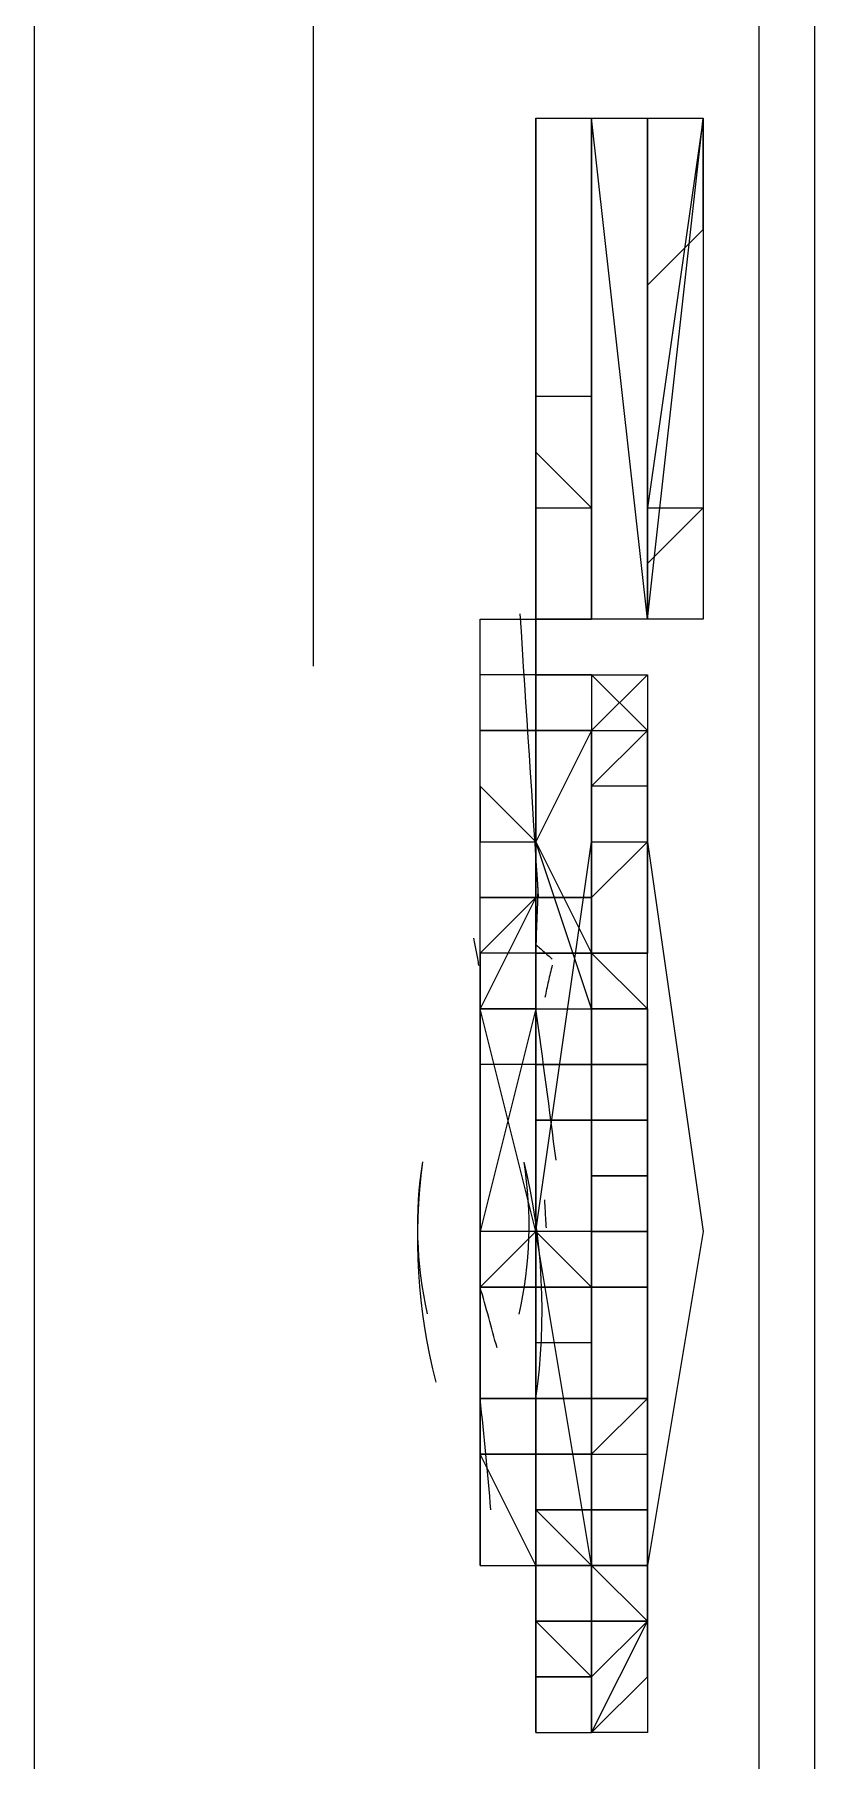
# Model space of a CAD drawing. Header units: metres. Extents: x 2999 to 3164, y 1641 to 1678.
# Drawn here: x 3140.7849 to 3140.8145, y 1664.8451 to 1664.9108 of the extents above; entities that cross this region are included whole.
import ezdxf

# ---------------------------------------------------------------- set-up
doc = ezdxf.new("R2010")
doc.units = ezdxf.units.M
doc.linetypes.add('CONTORNO_QUADRO_T', pattern=[0.35, 0.2, -0.15])
doc.layers.add('PDF28_Geometry', color=7, linetype='Continuous')

msp = doc.modelspace()

# ---------------------------------------------------------------- linework, layer by layer
at = {"layer": 'PDF28_Geometry', "linetype": 'CONTORNO_QUADRO_T', "lineweight": 15}
for points in [[(3140.808165157607, 1666.365960909382), (3140.810281811477, 1666.363844255513), (3140.810281811477, 1666.357494293904), (3140.812398465346, 1666.334211101338), (3140.812398465346, 1664.776353853291), (3140.810281811477, 1664.755187314595), (3140.810281811477, 1664.748837352986), (3140.808165157607, 1664.746720699116), (3140.786998618911, 1664.748837352986), (3140.786998618911, 1664.789053776509), (3140.786998618911, 1664.820803584553), (3140.786998618911, 1664.825036892292), (3140.786998618911, 1664.833503507771), (3140.786998618911, 1664.83773681551), (3140.786998618911, 1664.833503507771), (3140.786998618911, 1664.825036892292), (3140.786998618911, 1664.831386853901), (3140.786998618911, 1664.835620161641)], [(3140.812398465346, 1666.334211101338), (3140.814515119216, 1666.334211101338), (3140.814515119216, 1664.776353853291), (3140.812398465346, 1664.776353853291)], [(3140.784881965041, 1664.83773681551), (3140.786998618911, 1664.83773681551), (3140.784881965041, 1664.83773681551), (3140.784881965041, 1664.920286316426)], [(3140.801815195998, 1664.888536508381), (3140.803931849868, 1664.888536508381), (3140.803931849868, 1664.886419854512), (3140.803931849868, 1664.875836585164), (3140.806048503738, 1664.875836585164)], [(3140.806048503738, 1664.856786700337), (3140.806048503738, 1664.858903354207), (3140.806048503738, 1664.865253315815), (3140.803931849868, 1664.865253315815), (3140.801815195998, 1664.865253315815), (3140.801815195998, 1664.875836585164), (3140.801815195998, 1664.882186546773), (3140.801815195998, 1664.880069892903), (3140.801815195998, 1664.886419854512), (3140.801815195998, 1664.888536508381), (3140.803931849868, 1664.888536508381), (3140.803931849868, 1664.886419854512), (3140.803931849868, 1664.888536508381)], [(3140.801815195998, 1664.886419854512), (3140.801815195998, 1664.888536508381), (3140.803931849868, 1664.888536508381), (3140.803931849868, 1664.886419854512)], [(3140.803931849868, 1664.884303200642), (3140.801815195998, 1664.884303200642), (3140.803931849868, 1664.884303200642)], [(3140.803931849868, 1664.884303200642), (3140.803931849868, 1664.884303200642)], [(3140.803931849868, 1664.873719931294), (3140.803931849868, 1664.873719931294)], [(3140.803931849868, 1664.873719931294), (3140.803931849868, 1664.873719931294)], [(3140.803931849868, 1664.873719931294), (3140.803931849868, 1664.873719931294)], [(3140.803931849868, 1664.871603277424), (3140.806048503738, 1664.871603277424)], [(3140.803931849868, 1664.869486623555), (3140.803931849868, 1664.869486623555)], [(3140.801815195998, 1664.858903354207), (3140.801815195998, 1664.858903354207)], [(3140.801815195998, 1664.856786700337), (3140.801815195998, 1664.856786700337)], [(3140.801815195998, 1664.852553392598), (3140.803931849868, 1664.852553392598)]]:
    msp.add_lwpolyline(points, dxfattribs=at)
at = {"layer": 'PDF28_Geometry', "linetype": 'CONTORNO_QUADRO_T', "lineweight": 0}
for points in [[(3140.795465234389, 1665.436749860615), (3140.795465234389, 1664.83985346938), (3140.795465234389, 1664.835620161641), (3140.795465234389, 1664.827153546162), (3140.801815195998, 1664.827153546162), (3140.799698542129, 1664.827153546162), (3140.799698542129, 1664.822920238423), (3140.795465234389, 1664.822920238423), (3140.795465234389, 1664.829270200032), (3140.795465234389, 1664.822920238423), (3140.795465234389, 1664.78058716103), (3140.801815195998, 1664.78058716103)], [(3140.803931849868, 1664.907586393208), (3140.806048503738, 1664.907586393208), (3140.806048503738, 1664.89700312386), (3140.806048503738, 1664.907586393208), (3140.808165157607, 1664.907586393208), (3140.808165157607, 1664.888536508381), (3140.806048503738, 1664.907586393208), (3140.806048503738, 1664.89700312386), (3140.806048503738, 1664.907586393208), (3140.808165157607, 1664.907586393208), (3140.808165157607, 1664.892769816121), (3140.810281811477, 1664.892769816121), (3140.810281811477, 1664.888536508381), (3140.808165157607, 1664.888536508381), (3140.808165157607, 1664.892769816121), (3140.808165157607, 1664.888536508381), (3140.806048503738, 1664.888536508381), (3140.806048503738, 1664.892769816121), (3140.806048503738, 1664.89700312386), (3140.806048503738, 1664.892769816121), (3140.806048503738, 1664.888536508381), (3140.803931849868, 1664.888536508381), (3140.803931849868, 1664.892769816121), (3140.806048503738, 1664.892769816121), (3140.806048503738, 1664.89700312386), (3140.806048503738, 1664.890653162251), (3140.806048503738, 1664.888536508381), (3140.806048503738, 1664.890653162251), (3140.806048503738, 1664.89700312386), (3140.803931849868, 1664.89700312386), (3140.803931849868, 1664.89488646999), (3140.806048503738, 1664.892769816121), (3140.803931849868, 1664.89488646999), (3140.803931849868, 1664.89700312386), (3140.803931849868, 1664.892769816121), (3140.803931849868, 1664.888536508381), (3140.806048503738, 1664.888536508381), (3140.806048503738, 1664.890653162251), (3140.806048503738, 1664.89700312386), (3140.806048503738, 1664.907586393208), (3140.806048503738, 1664.89700312386), (3140.806048503738, 1664.890653162251), (3140.806048503738, 1664.888536508381), (3140.806048503738, 1664.892769816121), (3140.806048503738, 1664.89488646999), (3140.806048503738, 1664.89700312386), (3140.806048503738, 1664.892769816121), (3140.806048503738, 1664.89700312386), (3140.806048503738, 1664.892769816121), (3140.806048503738, 1664.89488646999), (3140.806048503738, 1664.89700312386)], [(3140.803931849868, 1664.907586393208), (3140.803931849868, 1664.907586393208)], [(3140.806048503738, 1664.907586393208), (3140.806048503738, 1664.907586393208)], [(3140.806048503738, 1664.907586393208), (3140.806048503738, 1664.907586393208)], [(3140.806048503738, 1664.907586393208), (3140.806048503738, 1664.907586393208)], [(3140.806048503738, 1664.907586393208), (3140.806048503738, 1664.907586393208)], [(3140.806048503738, 1664.907586393208), (3140.806048503738, 1664.907586393208)], [(3140.808165157607, 1664.907586393208), (3140.808165157607, 1664.907586393208)], [(3140.808165157607, 1664.892769816121), (3140.808165157607, 1664.907586393208), (3140.808165157607, 1664.892769816121)], [(3140.808165157607, 1664.907586393208), (3140.808165157607, 1664.907586393208)], [(3140.808165157607, 1664.892769816121), (3140.808165157607, 1664.888536508381), (3140.810281811477, 1664.907586393208)], [(3140.810281811477, 1664.907586393208), (3140.810281811477, 1664.907586393208)], [(3140.803931849868, 1664.892769816121), (3140.803931849868, 1664.89700312386)], [(3140.806048503738, 1664.89700312386), (3140.806048503738, 1664.89700312386)], [(3140.806048503738, 1664.892769816121), (3140.806048503738, 1664.892769816121)], [(3140.808165157607, 1664.892769816121), (3140.808165157607, 1664.892769816121)], [(3140.808165157607, 1664.892769816121), (3140.808165157607, 1664.892769816121)], [(3140.810281811477, 1664.892769816121), (3140.810281811477, 1664.892769816121)], [(3140.810281811477, 1664.892769816121), (3140.810281811477, 1664.888536508381)], [(3140.803931849868, 1664.886419854512), (3140.803931849868, 1664.888536508381), (3140.803931849868, 1664.886419854512), (3140.806048503738, 1664.886419854512), (3140.803931849868, 1664.886419854512), (3140.806048503738, 1664.886419854512), (3140.806048503738, 1664.877953239033)], [(3140.803931849868, 1664.888536508381), (3140.803931849868, 1664.888536508381)], [(3140.808165157607, 1664.888536508381), (3140.808165157607, 1664.888536508381)], [(3140.808165157607, 1664.888536508381), (3140.808165157607, 1664.888536508381)], [(3140.808165157607, 1664.888536508381), (3140.808165157607, 1664.888536508381)], [(3140.808165157607, 1664.888536508381), (3140.808165157607, 1664.888536508381)], [(3140.810281811477, 1664.888536508381), (3140.810281811477, 1664.888536508381)], [(3140.803931849868, 1664.880069892903), (3140.803931849868, 1664.886419854512), (3140.801815195998, 1664.886419854512)], [(3140.803931849868, 1664.886419854512), (3140.803931849868, 1664.886419854512)], [(3140.806048503738, 1664.886419854512), (3140.806048503738, 1664.886419854512)], [(3140.806048503738, 1664.886419854512), (3140.808165157607, 1664.886419854512)], [(3140.801815195998, 1664.884303200642), (3140.803931849868, 1664.884303200642)], [(3140.803931849868, 1664.884303200642), (3140.803931849868, 1664.884303200642)], [(3140.803931849868, 1664.884303200642), (3140.803931849868, 1664.884303200642)], [(3140.803931849868, 1664.884303200642), (3140.803931849868, 1664.884303200642)], [(3140.808165157607, 1664.880069892903), (3140.808165157607, 1664.884303200642), (3140.806048503738, 1664.882186546773), (3140.806048503738, 1664.884303200642), (3140.808165157607, 1664.884303200642), (3140.808165157607, 1664.880069892903), (3140.808165157607, 1664.884303200642), (3140.806048503738, 1664.882186546773), (3140.806048503738, 1664.884303200642), (3140.808165157607, 1664.884303200642), (3140.808165157607, 1664.880069892903), (3140.806048503738, 1664.877953239033), (3140.806048503738, 1664.882186546773), (3140.806048503738, 1664.877953239033), (3140.808165157607, 1664.880069892903), (3140.806048503738, 1664.877953239033), (3140.806048503738, 1664.880069892903), (3140.808165157607, 1664.880069892903), (3140.808165157607, 1664.882186546773), (3140.806048503738, 1664.882186546773), (3140.806048503738, 1664.880069892903), (3140.808165157607, 1664.880069892903), (3140.808165157607, 1664.875836585164), (3140.808165157607, 1664.882186546773)], [(3140.806048503738, 1664.884303200642), (3140.806048503738, 1664.884303200642)], [(3140.806048503738, 1664.884303200642), (3140.806048503738, 1664.884303200642)], [(3140.806048503738, 1664.884303200642), (3140.806048503738, 1664.884303200642)], [(3140.806048503738, 1664.884303200642), (3140.808165157607, 1664.884303200642)], [(3140.801815195998, 1664.875836585164), (3140.801815195998, 1664.882186546773), (3140.803931849868, 1664.880069892903), (3140.803931849868, 1664.875836585164), (3140.806048503738, 1664.875836585164), (3140.808165157607, 1664.875836585164), (3140.806048503738, 1664.875836585164), (3140.803931849868, 1664.875836585164), (3140.803931849868, 1664.871603277424), (3140.801815195998, 1664.871603277424)], [(3140.801815195998, 1664.882186546773), (3140.801815195998, 1664.882186546773)], [(3140.806048503738, 1664.877953239033), (3140.806048503738, 1664.882186546773)], [(3140.806048503738, 1664.882186546773), (3140.806048503738, 1664.877953239033)], [(3140.806048503738, 1664.882186546773), (3140.806048503738, 1664.882186546773)], [(3140.806048503738, 1664.877953239033), (3140.806048503738, 1664.882186546773), (3140.806048503738, 1664.877953239033)], [(3140.806048503738, 1664.882186546773), (3140.806048503738, 1664.882186546773)], [(3140.801815195998, 1664.880069892903), (3140.803931849868, 1664.880069892903), (3140.803931849868, 1664.873719931294), (3140.806048503738, 1664.873719931294), (3140.808165157607, 1664.873719931294), (3140.806048503738, 1664.873719931294), (3140.806048503738, 1664.869486623555), (3140.803931849868, 1664.869486623555), (3140.806048503738, 1664.869486623555), (3140.808165157607, 1664.869486623555)], [(3140.803931849868, 1664.880069892903), (3140.803931849868, 1664.880069892903)], [(3140.803931849868, 1664.880069892903), (3140.803931849868, 1664.880069892903)], [(3140.803931849868, 1664.880069892903), (3140.803931849868, 1664.880069892903)], [(3140.803931849868, 1664.877953239033), (3140.803931849868, 1664.877953239033)], [(3140.803931849868, 1664.877953239033), (3140.803931849868, 1664.877953239033)], [(3140.803931849868, 1664.877953239033), (3140.803931849868, 1664.877953239033)], [(3140.803931849868, 1664.877953239033), (3140.803931849868, 1664.877953239033)], [(3140.806048503738, 1664.877953239033), (3140.806048503738, 1664.877953239033)], [(3140.806048503738, 1664.877953239033), (3140.806048503738, 1664.877953239033)], [(3140.806048503738, 1664.877953239033), (3140.806048503738, 1664.877953239033)], [(3140.806048503738, 1664.877953239033), (3140.806048503738, 1664.877953239033)], [(3140.806048503738, 1664.877953239033), (3140.806048503738, 1664.877953239033)], [(3140.806048503738, 1664.877953239033), (3140.806048503738, 1664.877953239033)], [(3140.806048503738, 1664.877953239033), (3140.806048503738, 1664.877953239033)], [(3140.806048503738, 1664.877953239033), (3140.806048503738, 1664.877953239033)], [(3140.806048503738, 1664.877953239033), (3140.806048503738, 1664.877953239033)], [(3140.806048503738, 1664.852553392598), (3140.803931849868, 1664.852553392598), (3140.803931849868, 1664.850436738728), (3140.806048503738, 1664.850436738728), (3140.806048503738, 1664.852553392598), (3140.806048503738, 1664.854670046467), (3140.806048503738, 1664.852553392598), (3140.806048503738, 1664.854670046467), (3140.806048503738, 1664.852553392598), (3140.806048503738, 1664.850436738728), (3140.806048503738, 1664.846203430989), (3140.806048503738, 1664.848320084858), (3140.806048503738, 1664.852553392598), (3140.803931849868, 1664.852553392598), (3140.803931849868, 1664.850436738728), (3140.806048503738, 1664.850436738728), (3140.808165157607, 1664.850436738728), (3140.806048503738, 1664.852553392598), (3140.806048503738, 1664.854670046467), (3140.806048503738, 1664.850436738728), (3140.808165157607, 1664.850436738728), (3140.806048503738, 1664.852553392598), (3140.806048503738, 1664.854670046467), (3140.806048503738, 1664.856786700337), (3140.806048503738, 1664.858903354207), (3140.806048503738, 1664.861020008076), (3140.806048503738, 1664.865253315815), (3140.806048503738, 1664.869486623555), (3140.806048503738, 1664.871603277424), (3140.808165157607, 1664.871603277424), (3140.808165157607, 1664.869486623555), (3140.806048503738, 1664.869486623555), (3140.806048503738, 1664.871603277424), (3140.806048503738, 1664.873719931294), (3140.806048503738, 1664.869486623555), (3140.806048503738, 1664.873719931294), (3140.806048503738, 1664.875836585164), (3140.803931849868, 1664.875836585164), (3140.803931849868, 1664.873719931294), (3140.803931849868, 1664.871603277424), (3140.803931849868, 1664.865253315815), (3140.803931849868, 1664.873719931294), (3140.801815195998, 1664.873719931294)], [(3140.803931849868, 1664.875836585164), (3140.803931849868, 1664.873719931294)], [(3140.803931849868, 1664.875836585164), (3140.806048503738, 1664.875836585164)], [(3140.806048503738, 1664.871603277424), (3140.806048503738, 1664.869486623555), (3140.803931849868, 1664.869486623555), (3140.803931849868, 1664.871603277424), (3140.803931849868, 1664.869486623555), (3140.803931849868, 1664.871603277424), (3140.806048503738, 1664.871603277424), (3140.806048503738, 1664.869486623555), (3140.806048503738, 1664.873719931294), (3140.808165157607, 1664.873719931294), (3140.806048503738, 1664.873719931294), (3140.806048503738, 1664.875836585164), (3140.806048503738, 1664.873719931294), (3140.806048503738, 1664.871603277424), (3140.803931849868, 1664.871603277424), (3140.803931849868, 1664.875836585164), (3140.806048503738, 1664.875836585164)], [(3140.803931849868, 1664.875836585164), (3140.803931849868, 1664.875836585164)], [(3140.803931849868, 1664.875836585164), (3140.803931849868, 1664.875836585164)], [(3140.806048503738, 1664.871603277424), (3140.806048503738, 1664.873719931294), (3140.806048503738, 1664.875836585164), (3140.808165157607, 1664.873719931294), (3140.808165157607, 1664.871603277424), (3140.808165157607, 1664.869486623555), (3140.808165157607, 1664.867369969685), (3140.808165157607, 1664.865253315815), (3140.808165157607, 1664.863136661946), (3140.808165157607, 1664.861020008076), (3140.808165157607, 1664.858903354207), (3140.806048503738, 1664.856786700337), (3140.806048503738, 1664.854670046467), (3140.806048503738, 1664.856786700337), (3140.806048503738, 1664.858903354207), (3140.806048503738, 1664.861020008076), (3140.806048503738, 1664.863136661946), (3140.806048503738, 1664.865253315815), (3140.806048503738, 1664.867369969685), (3140.806048503738, 1664.869486623555), (3140.806048503738, 1664.871603277424), (3140.806048503738, 1664.873719931294), (3140.806048503738, 1664.875836585164)], [(3140.806048503738, 1664.875836585164), (3140.806048503738, 1664.875836585164)], [(3140.806048503738, 1664.875836585164), (3140.806048503738, 1664.875836585164)], [(3140.806048503738, 1664.875836585164), (3140.806048503738, 1664.875836585164)], [(3140.806048503738, 1664.875836585164), (3140.808165157607, 1664.875836585164)], [(3140.806048503738, 1664.873719931294), (3140.806048503738, 1664.875836585164), (3140.806048503738, 1664.873719931294)], [(3140.806048503738, 1664.875836585164), (3140.808165157607, 1664.875836585164)], [(3140.806048503738, 1664.875836585164), (3140.806048503738, 1664.875836585164)], [(3140.806048503738, 1664.875836585164), (3140.806048503738, 1664.875836585164)], [(3140.806048503738, 1664.875836585164), (3140.806048503738, 1664.875836585164)], [(3140.808165157607, 1664.875836585164), (3140.808165157607, 1664.875836585164)], [(3140.808165157607, 1664.875836585164), (3140.808165157607, 1664.875836585164)], [(3140.806048503738, 1664.858903354207), (3140.808165157607, 1664.858903354207), (3140.808165157607, 1664.863136661946), (3140.806048503738, 1664.863136661946), (3140.806048503738, 1664.865253315815), (3140.806048503738, 1664.867369969685), (3140.806048503738, 1664.865253315815), (3140.806048503738, 1664.863136661946), (3140.803931849868, 1664.863136661946), (3140.803931849868, 1664.865253315815), (3140.803931849868, 1664.863136661946), (3140.806048503738, 1664.863136661946), (3140.808165157607, 1664.863136661946), (3140.808165157607, 1664.867369969685), (3140.808165157607, 1664.865253315815), (3140.808165157607, 1664.867369969685), (3140.808165157607, 1664.865253315815), (3140.808165157607, 1664.863136661946), (3140.808165157607, 1664.865253315815), (3140.806048503738, 1664.865253315815), (3140.806048503738, 1664.863136661946), (3140.808165157607, 1664.863136661946), (3140.806048503738, 1664.863136661946), (3140.803931849868, 1664.865253315815), (3140.803931849868, 1664.863136661946), (3140.803931849868, 1664.856786700337), (3140.806048503738, 1664.856786700337), (3140.806048503738, 1664.854670046467), (3140.806048503738, 1664.856786700337), (3140.806048503738, 1664.858903354207), (3140.806048503738, 1664.861020008076), (3140.806048503738, 1664.865253315815), (3140.806048503738, 1664.869486623555), (3140.806048503738, 1664.871603277424), (3140.806048503738, 1664.873719931294), (3140.806048503738, 1664.869486623555), (3140.806048503738, 1664.871603277424), (3140.806048503738, 1664.873719931294), (3140.808165157607, 1664.873719931294), (3140.806048503738, 1664.873719931294), (3140.806048503738, 1664.869486623555), (3140.806048503738, 1664.873719931294), (3140.806048503738, 1664.869486623555), (3140.806048503738, 1664.867369969685), (3140.806048503738, 1664.863136661946), (3140.803931849868, 1664.865253315815), (3140.803931849868, 1664.867369969685), (3140.803931849868, 1664.869486623555), (3140.803931849868, 1664.867369969685), (3140.803931849868, 1664.865253315815), (3140.806048503738, 1664.863136661946), (3140.806048503738, 1664.861020008076), (3140.806048503738, 1664.856786700337), (3140.806048503738, 1664.858903354207), (3140.803931849868, 1664.858903354207), (3140.803931849868, 1664.861020008076), (3140.803931849868, 1664.858903354207), (3140.806048503738, 1664.858903354207), (3140.806048503738, 1664.856786700337), (3140.806048503738, 1664.854670046467), (3140.808165157607, 1664.854670046467), (3140.806048503738, 1664.854670046467), (3140.806048503738, 1664.852553392598), (3140.803931849868, 1664.852553392598), (3140.803931849868, 1664.850436738728), (3140.803931849868, 1664.848320084858), (3140.803931849868, 1664.846203430989), (3140.806048503738, 1664.846203430989), (3140.806048503738, 1664.848320084858), (3140.803931849868, 1664.848320084858), (3140.806048503738, 1664.848320084858), (3140.808165157607, 1664.850436738728), (3140.808165157607, 1664.852553392598), (3140.808165157607, 1664.850436738728), (3140.808165157607, 1664.854670046467), (3140.806048503738, 1664.854670046467), (3140.803931849868, 1664.854670046467), (3140.806048503738, 1664.852553392598), (3140.806048503738, 1664.850436738728), (3140.806048503738, 1664.852553392598), (3140.806048503738, 1664.854670046467), (3140.803931849868, 1664.854670046467), (3140.803931849868, 1664.852553392598), (3140.806048503738, 1664.852553392598), (3140.806048503738, 1664.854670046467), (3140.803931849868, 1664.854670046467), (3140.806048503738, 1664.854670046467), (3140.806048503738, 1664.848320084858), (3140.803931849868, 1664.848320084858), (3140.806048503738, 1664.848320084858), (3140.803931849868, 1664.848320084858), (3140.806048503738, 1664.848320084858), (3140.806048503738, 1664.850436738728), (3140.806048503738, 1664.852553392598), (3140.803931849868, 1664.854670046467), (3140.803931849868, 1664.852553392598), (3140.803931849868, 1664.856786700337), (3140.803931849868, 1664.858903354207), (3140.803931849868, 1664.856786700337), (3140.803931849868, 1664.858903354207), (3140.803931849868, 1664.856786700337), (3140.803931849868, 1664.858903354207), (3140.803931849868, 1664.861020008076), (3140.803931849868, 1664.858903354207), (3140.803931849868, 1664.856786700337), (3140.803931849868, 1664.854670046467), (3140.803931849868, 1664.856786700337), (3140.801815195998, 1664.856786700337), (3140.803931849868, 1664.856786700337), (3140.803931849868, 1664.858903354207), (3140.803931849868, 1664.863136661946), (3140.803931849868, 1664.856786700337), (3140.803931849868, 1664.852553392598), (3140.801815195998, 1664.856786700337), (3140.801815195998, 1664.858903354207), (3140.801815195998, 1664.863136661946), (3140.801815195998, 1664.858903354207), (3140.801815195998, 1664.856786700337), (3140.803931849868, 1664.856786700337), (3140.803931849868, 1664.854670046467), (3140.803931849868, 1664.852553392598), (3140.803931849868, 1664.854670046467), (3140.806048503738, 1664.854670046467), (3140.806048503738, 1664.852553392598), (3140.803931849868, 1664.852553392598), (3140.803931849868, 1664.856786700337), (3140.803931849868, 1664.852553392598), (3140.803931849868, 1664.850436738728), (3140.803931849868, 1664.852553392598), (3140.803931849868, 1664.850436738728), (3140.803931849868, 1664.852553392598), (3140.803931849868, 1664.854670046467), (3140.806048503738, 1664.854670046467), (3140.803931849868, 1664.854670046467), (3140.803931849868, 1664.856786700337), (3140.806048503738, 1664.856786700337), (3140.806048503738, 1664.858903354207), (3140.806048503738, 1664.856786700337), (3140.806048503738, 1664.852553392598), (3140.806048503738, 1664.848320084858), (3140.806048503738, 1664.852553392598), (3140.806048503738, 1664.850436738728), (3140.806048503738, 1664.848320084858), (3140.803931849868, 1664.848320084858), (3140.803931849868, 1664.846203430989), (3140.806048503738, 1664.846203430989), (3140.806048503738, 1664.850436738728), (3140.808165157607, 1664.850436738728), (3140.808165157607, 1664.848320084858), (3140.806048503738, 1664.846203430989), (3140.808165157607, 1664.850436738728), (3140.808165157607, 1664.854670046467), (3140.808165157607, 1664.858903354207), (3140.806048503738, 1664.858903354207), (3140.806048503738, 1664.854670046467), (3140.806048503738, 1664.856786700337), (3140.806048503738, 1664.863136661946), (3140.806048503738, 1664.856786700337), (3140.808165157607, 1664.856786700337), (3140.808165157607, 1664.854670046467), (3140.806048503738, 1664.854670046467), (3140.806048503738, 1664.856786700337), (3140.808165157607, 1664.856786700337), (3140.808165157607, 1664.863136661946), (3140.808165157607, 1664.856786700337)], [(3140.803931849868, 1664.873719931294), (3140.803931849868, 1664.873719931294)], [(3140.803931849868, 1664.871603277424), (3140.803931849868, 1664.873719931294)], [(3140.803931849868, 1664.873719931294), (3140.803931849868, 1664.871603277424)], [(3140.803931849868, 1664.873719931294), (3140.803931849868, 1664.873719931294)], [(3140.803931849868, 1664.873719931294), (3140.803931849868, 1664.873719931294)], [(3140.806048503738, 1664.873719931294), (3140.806048503738, 1664.873719931294)], [(3140.806048503738, 1664.873719931294), (3140.806048503738, 1664.873719931294)], [(3140.806048503738, 1664.873719931294), (3140.806048503738, 1664.873719931294)], [(3140.808165157607, 1664.873719931294), (3140.808165157607, 1664.873719931294)], [(3140.808165157607, 1664.873719931294), (3140.808165157607, 1664.869486623555)], [(3140.808165157607, 1664.871603277424), (3140.808165157607, 1664.873719931294), (3140.808165157607, 1664.871603277424)], [(3140.808165157607, 1664.873719931294), (3140.808165157607, 1664.873719931294)], [(3140.808165157607, 1664.873719931294), (3140.808165157607, 1664.869486623555)], [(3140.808165157607, 1664.873719931294), (3140.808165157607, 1664.873719931294)], [(3140.808165157607, 1664.873719931294), (3140.808165157607, 1664.873719931294)], [(3140.808165157607, 1664.873719931294), (3140.808165157607, 1664.873719931294)], [(3140.803931849868, 1664.871603277424), (3140.806048503738, 1664.871603277424), (3140.803931849868, 1664.871603277424)], [(3140.803931849868, 1664.871603277424), (3140.803931849868, 1664.871603277424)], [(3140.803931849868, 1664.871603277424), (3140.803931849868, 1664.871603277424)], [(3140.806048503738, 1664.871603277424), (3140.808165157607, 1664.871603277424)], [(3140.808165157607, 1664.871603277424), (3140.806048503738, 1664.871603277424)], [(3140.803931849868, 1664.869486623555), (3140.803931849868, 1664.869486623555)], [(3140.803931849868, 1664.869486623555), (3140.803931849868, 1664.869486623555)], [(3140.806048503738, 1664.869486623555), (3140.806048503738, 1664.869486623555)], [(3140.806048503738, 1664.869486623555), (3140.806048503738, 1664.867369969685), (3140.806048503738, 1664.869486623555)], [(3140.806048503738, 1664.867369969685), (3140.808165157607, 1664.867369969685), (3140.808165157607, 1664.869486623555), (3140.806048503738, 1664.869486623555), (3140.806048503738, 1664.867369969685), (3140.808165157607, 1664.867369969685), (3140.808165157607, 1664.865253315815)], [(3140.806048503738, 1664.869486623555), (3140.806048503738, 1664.867369969685), (3140.806048503738, 1664.869486623555)], [(3140.806048503738, 1664.869486623555), (3140.806048503738, 1664.869486623555)], [(3140.806048503738, 1664.869486623555), (3140.806048503738, 1664.869486623555)], [(3140.808165157607, 1664.869486623555), (3140.808165157607, 1664.867369969685), (3140.808165157607, 1664.869486623555)], [(3140.806048503738, 1664.867369969685), (3140.806048503738, 1664.865253315815), (3140.806048503738, 1664.867369969685)], [(3140.806048503738, 1664.867369969685), (3140.808165157607, 1664.867369969685)], [(3140.806048503738, 1664.867369969685), (3140.806048503738, 1664.867369969685)], [(3140.806048503738, 1664.867369969685), (3140.808165157607, 1664.867369969685)], [(3140.806048503738, 1664.858903354207), (3140.806048503738, 1664.861020008076), (3140.806048503738, 1664.863136661946), (3140.806048503738, 1664.867369969685), (3140.808165157607, 1664.867369969685)], [(3140.806048503738, 1664.867369969685), (3140.806048503738, 1664.867369969685)], [(3140.806048503738, 1664.867369969685), (3140.806048503738, 1664.867369969685)], [(3140.806048503738, 1664.867369969685), (3140.806048503738, 1664.867369969685)], [(3140.808165157607, 1664.867369969685), (3140.808165157607, 1664.867369969685)], [(3140.808165157607, 1664.865253315815), (3140.808165157607, 1664.867369969685), (3140.808165157607, 1664.865253315815)], [(3140.808165157607, 1664.867369969685), (3140.808165157607, 1664.867369969685)], [(3140.808165157607, 1664.867369969685), (3140.808165157607, 1664.867369969685)], [(3140.808165157607, 1664.867369969685), (3140.808165157607, 1664.867369969685)], [(3140.808165157607, 1664.867369969685), (3140.808165157607, 1664.863136661946)], [(3140.808165157607, 1664.867369969685), (3140.808165157607, 1664.867369969685)], [(3140.808165157607, 1664.867369969685), (3140.808165157607, 1664.867369969685)], [(3140.808165157607, 1664.867369969685), (3140.808165157607, 1664.867369969685)], [(3140.808165157607, 1664.867369969685), (3140.808165157607, 1664.867369969685)], [(3140.808165157607, 1664.867369969685), (3140.808165157607, 1664.867369969685)], [(3140.808165157607, 1664.867369969685), (3140.808165157607, 1664.865253315815)], [(3140.801815195998, 1664.865253315815), (3140.801815195998, 1664.865253315815)], [(3140.803931849868, 1664.865253315815), (3140.803931849868, 1664.865253315815)], [(3140.803931849868, 1664.865253315815), (3140.803931849868, 1664.865253315815)], [(3140.803931849868, 1664.865253315815), (3140.803931849868, 1664.865253315815)], [(3140.803931849868, 1664.865253315815), (3140.806048503738, 1664.863136661946), (3140.806048503738, 1664.861020008076)], [(3140.803931849868, 1664.865253315815), (3140.803931849868, 1664.865253315815)], [(3140.803931849868, 1664.865253315815), (3140.803931849868, 1664.865253315815)], [(3140.803931849868, 1664.865253315815), (3140.803931849868, 1664.865253315815)], [(3140.806048503738, 1664.863136661946), (3140.806048503738, 1664.865253315815)], [(3140.806048503738, 1664.865253315815), (3140.806048503738, 1664.863136661946), (3140.806048503738, 1664.861020008076)], [(3140.806048503738, 1664.865253315815), (3140.806048503738, 1664.865253315815)], [(3140.808165157607, 1664.865253315815), (3140.808165157607, 1664.865253315815)], [(3140.808165157607, 1664.865253315815), (3140.808165157607, 1664.865253315815)], [(3140.808165157607, 1664.863136661946), (3140.808165157607, 1664.865253315815), (3140.808165157607, 1664.863136661946), (3140.808165157607, 1664.865253315815)], [(3140.801815195998, 1664.863136661946), (3140.803931849868, 1664.863136661946), (3140.801815195998, 1664.863136661946)], [(3140.801815195998, 1664.863136661946), (3140.801815195998, 1664.863136661946)], [(3140.803931849868, 1664.863136661946), (3140.806048503738, 1664.863136661946), (3140.803931849868, 1664.863136661946)], [(3140.803931849868, 1664.863136661946), (3140.803931849868, 1664.863136661946)], [(3140.803931849868, 1664.863136661946), (3140.803931849868, 1664.863136661946)], [(3140.803931849868, 1664.863136661946), (3140.803931849868, 1664.863136661946)], [(3140.803931849868, 1664.863136661946), (3140.803931849868, 1664.863136661946)], [(3140.806048503738, 1664.858903354207), (3140.806048503738, 1664.861020008076), (3140.806048503738, 1664.863136661946)], [(3140.806048503738, 1664.863136661946), (3140.806048503738, 1664.861020008076), (3140.806048503738, 1664.858903354207)], [(3140.806048503738, 1664.858903354207), (3140.806048503738, 1664.861020008076), (3140.806048503738, 1664.863136661946)], [(3140.806048503738, 1664.863136661946), (3140.806048503738, 1664.858903354207)], [(3140.806048503738, 1664.863136661946), (3140.806048503738, 1664.858903354207)], [(3140.803931849868, 1664.861020008076), (3140.803931849868, 1664.861020008076)], [(3140.803931849868, 1664.861020008076), (3140.803931849868, 1664.858903354207), (3140.803931849868, 1664.861020008076)], [(3140.803931849868, 1664.861020008076), (3140.803931849868, 1664.861020008076)], [(3140.806048503738, 1664.861020008076), (3140.806048503738, 1664.856786700337)], [(3140.806048503738, 1664.861020008076), (3140.806048503738, 1664.861020008076)], [(3140.806048503738, 1664.861020008076), (3140.806048503738, 1664.861020008076)], [(3140.801815195998, 1664.858903354207), (3140.803931849868, 1664.858903354207)], [(3140.801815195998, 1664.858903354207), (3140.803931849868, 1664.858903354207)], [(3140.803931849868, 1664.858903354207), (3140.803931849868, 1664.858903354207)], [(3140.803931849868, 1664.858903354207), (3140.806048503738, 1664.858903354207)], [(3140.803931849868, 1664.858903354207), (3140.803931849868, 1664.858903354207)], [(3140.803931849868, 1664.858903354207), (3140.803931849868, 1664.858903354207)], [(3140.806048503738, 1664.858903354207), (3140.806048503738, 1664.858903354207)], [(3140.806048503738, 1664.858903354207), (3140.808165157607, 1664.858903354207)], [(3140.808165157607, 1664.858903354207), (3140.808165157607, 1664.854670046467)], [(3140.808165157607, 1664.854670046467), (3140.808165157607, 1664.856786700337), (3140.808165157607, 1664.858903354207)], [(3140.803931849868, 1664.856786700337), (3140.803931849868, 1664.856786700337)], [(3140.803931849868, 1664.856786700337), (3140.803931849868, 1664.856786700337)], [(3140.806048503738, 1664.856786700337), (3140.803931849868, 1664.856786700337), (3140.806048503738, 1664.856786700337)], [(3140.803931849868, 1664.856786700337), (3140.803931849868, 1664.856786700337)], [(3140.803931849868, 1664.856786700337), (3140.803931849868, 1664.856786700337)], [(3140.803931849868, 1664.856786700337), (3140.803931849868, 1664.856786700337)], [(3140.806048503738, 1664.856786700337), (3140.803931849868, 1664.856786700337)], [(3140.806048503738, 1664.856786700337), (3140.806048503738, 1664.856786700337)], [(3140.806048503738, 1664.856786700337), (3140.806048503738, 1664.856786700337)], [(3140.808165157607, 1664.856786700337), (3140.808165157607, 1664.856786700337)], [(3140.803931849868, 1664.854670046467), (3140.803931849868, 1664.854670046467)], [(3140.803931849868, 1664.852553392598), (3140.806048503738, 1664.852553392598), (3140.808165157607, 1664.852553392598), (3140.808165157607, 1664.854670046467), (3140.806048503738, 1664.854670046467), (3140.806048503738, 1664.852553392598), (3140.808165157607, 1664.852553392598), (3140.808165157607, 1664.854670046467)], [(3140.803931849868, 1664.854670046467), (3140.803931849868, 1664.854670046467)], [(3140.803931849868, 1664.854670046467), (3140.803931849868, 1664.854670046467)], [(3140.803931849868, 1664.854670046467), (3140.803931849868, 1664.854670046467)], [(3140.806048503738, 1664.854670046467), (3140.806048503738, 1664.854670046467)], [(3140.806048503738, 1664.854670046467), (3140.806048503738, 1664.854670046467)], [(3140.806048503738, 1664.854670046467), (3140.806048503738, 1664.854670046467)], [(3140.806048503738, 1664.854670046467), (3140.806048503738, 1664.854670046467)], [(3140.806048503738, 1664.854670046467), (3140.806048503738, 1664.854670046467)], [(3140.806048503738, 1664.854670046467), (3140.806048503738, 1664.854670046467)], [(3140.806048503738, 1664.854670046467), (3140.806048503738, 1664.854670046467)], [(3140.806048503738, 1664.854670046467), (3140.806048503738, 1664.854670046467)], [(3140.806048503738, 1664.854670046467), (3140.806048503738, 1664.854670046467)], [(3140.806048503738, 1664.854670046467), (3140.806048503738, 1664.854670046467)], [(3140.806048503738, 1664.854670046467), (3140.806048503738, 1664.854670046467)], [(3140.806048503738, 1664.854670046467), (3140.806048503738, 1664.854670046467)], [(3140.806048503738, 1664.854670046467), (3140.806048503738, 1664.854670046467)], [(3140.808165157607, 1664.852553392598), (3140.808165157607, 1664.854670046467)], [(3140.808165157607, 1664.852553392598), (3140.808165157607, 1664.854670046467)], [(3140.808165157607, 1664.854670046467), (3140.808165157607, 1664.852553392598)], [(3140.808165157607, 1664.854670046467), (3140.808165157607, 1664.854670046467)], [(3140.808165157607, 1664.854670046467), (3140.808165157607, 1664.854670046467)], [(3140.808165157607, 1664.854670046467), (3140.808165157607, 1664.852553392598)], [(3140.808165157607, 1664.854670046467), (3140.808165157607, 1664.854670046467)], [(3140.808165157607, 1664.854670046467), (3140.808165157607, 1664.854670046467)], [(3140.808165157607, 1664.854670046467), (3140.808165157607, 1664.854670046467)], [(3140.803931849868, 1664.852553392598), (3140.803931849868, 1664.852553392598)], [(3140.803931849868, 1664.852553392598), (3140.803931849868, 1664.852553392598)], [(3140.803931849868, 1664.852553392598), (3140.803931849868, 1664.852553392598)], [(3140.803931849868, 1664.852553392598), (3140.803931849868, 1664.852553392598)], [(3140.803931849868, 1664.852553392598), (3140.803931849868, 1664.852553392598)], [(3140.806048503738, 1664.852553392598), (3140.806048503738, 1664.852553392598)], [(3140.806048503738, 1664.852553392598), (3140.806048503738, 1664.852553392598)], [(3140.806048503738, 1664.852553392598), (3140.806048503738, 1664.852553392598)], [(3140.806048503738, 1664.852553392598), (3140.806048503738, 1664.852553392598)], [(3140.806048503738, 1664.852553392598), (3140.806048503738, 1664.852553392598)], [(3140.806048503738, 1664.852553392598), (3140.806048503738, 1664.852553392598)], [(3140.806048503738, 1664.852553392598), (3140.806048503738, 1664.852553392598)], [(3140.806048503738, 1664.852553392598), (3140.806048503738, 1664.852553392598)], [(3140.806048503738, 1664.852553392598), (3140.806048503738, 1664.852553392598)], [(3140.808165157607, 1664.852553392598), (3140.808165157607, 1664.852553392598)], [(3140.803931849868, 1664.850436738728), (3140.803931849868, 1664.850436738728)], [(3140.803931849868, 1664.850436738728), (3140.803931849868, 1664.850436738728)], [(3140.803931849868, 1664.850436738728), (3140.803931849868, 1664.850436738728)], [(3140.803931849868, 1664.850436738728), (3140.803931849868, 1664.848320084858), (3140.803931849868, 1664.850436738728)], [(3140.806048503738, 1664.850436738728), (3140.806048503738, 1664.850436738728)], [(3140.806048503738, 1664.850436738728), (3140.806048503738, 1664.850436738728)], [(3140.806048503738, 1664.850436738728), (3140.806048503738, 1664.850436738728)], [(3140.806048503738, 1664.850436738728), (3140.806048503738, 1664.850436738728)], [(3140.806048503738, 1664.850436738728), (3140.806048503738, 1664.850436738728)], [(3140.806048503738, 1664.850436738728), (3140.806048503738, 1664.850436738728)], [(3140.808165157607, 1664.850436738728), (3140.806048503738, 1664.850436738728), (3140.808165157607, 1664.850436738728)], [(3140.806048503738, 1664.850436738728), (3140.806048503738, 1664.850436738728)], [(3140.806048503738, 1664.850436738728), (3140.806048503738, 1664.850436738728)], [(3140.806048503738, 1664.850436738728), (3140.806048503738, 1664.850436738728)], [(3140.806048503738, 1664.848320084858), (3140.806048503738, 1664.848320084858)], [(3140.806048503738, 1664.848320084858), (3140.806048503738, 1664.848320084858)], [(3140.806048503738, 1664.848320084858), (3140.806048503738, 1664.846203430989), (3140.806048503738, 1664.848320084858)], [(3140.806048503738, 1664.848320084858), (3140.806048503738, 1664.848320084858)], [(3140.806048503738, 1664.848320084858), (3140.806048503738, 1664.848320084858)], [(3140.806048503738, 1664.848320084858), (3140.806048503738, 1664.848320084858)], [(3140.806048503738, 1664.848320084858), (3140.806048503738, 1664.848320084858)], [(3140.806048503738, 1664.848320084858), (3140.806048503738, 1664.848320084858)], [(3140.806048503738, 1664.848320084858), (3140.806048503738, 1664.848320084858)], [(3140.803931849868, 1664.846203430989), (3140.803931849868, 1664.846203430989)], [(3140.806048503738, 1664.846203430989), (3140.806048503738, 1664.846203430989)], [(3140.806048503738, 1664.846203430989), (3140.806048503738, 1664.846203430989)], [(3140.806048503738, 1664.846203430989), (3140.806048503738, 1664.846203430989)], [(3140.808165157607, 1664.846203430989), (3140.806048503738, 1664.846203430989)]]:
    msp.add_lwpolyline(points, dxfattribs=at)
for points in [[(3140.803931849868, 1664.907586393208), (3140.803931849868, 1664.89700312386)], [(3140.808165157607, 1664.892769816121), (3140.808165157607, 1664.888536508381), (3140.808165157607, 1664.907586393208), (3140.810281811477, 1664.907586393208)], [(3140.808165157607, 1664.907586393208), (3140.808165157607, 1664.905469739339), (3140.808165157607, 1664.903353085469), (3140.808165157607, 1664.901236431599), (3140.808165157607, 1664.89911977773), (3140.808165157607, 1664.89700312386), (3140.808165157607, 1664.89488646999), (3140.808165157607, 1664.892769816121), (3140.808165157607, 1664.89488646999), (3140.808165157607, 1664.89700312386), (3140.808165157607, 1664.89911977773), (3140.808165157607, 1664.901236431599), (3140.810281811477, 1664.903353085469), (3140.810281811477, 1664.905469739339), (3140.810281811477, 1664.907586393208), (3140.810281811477, 1664.905469739339), (3140.810281811477, 1664.903353085469), (3140.810281811477, 1664.901236431599), (3140.810281811477, 1664.89911977773), (3140.810281811477, 1664.89488646999), (3140.810281811477, 1664.892769816121), (3140.808165157607, 1664.890653162251), (3140.808165157607, 1664.888536508381), (3140.808165157607, 1664.890653162251), (3140.808165157607, 1664.892769816121), (3140.808165157607, 1664.89488646999), (3140.808165157607, 1664.89911977773), (3140.808165157607, 1664.901236431599), (3140.808165157607, 1664.903353085469), (3140.808165157607, 1664.905469739339)], [(3140.806048503738, 1664.89700312386), (3140.806048503738, 1664.890653162251), (3140.806048503738, 1664.888536508381), (3140.806048503738, 1664.892769816121), (3140.806048503738, 1664.89700312386), (3140.806048503738, 1664.89488646999), (3140.806048503738, 1664.892769816121)], [(3140.810281811477, 1664.865253315815), (3140.808165157607, 1664.852553392598), (3140.808165157607, 1664.846203430989), (3140.806048503738, 1664.846203430989), (3140.806048503738, 1664.852553392598), (3140.803931849868, 1664.865253315815), (3140.806048503738, 1664.880069892903), (3140.806048503738, 1664.884303200642), (3140.808165157607, 1664.886419854512), (3140.808165157607, 1664.884303200642), (3140.808165157607, 1664.880069892903)], [(3140.808165157607, 1664.877953239033), (3140.808165157607, 1664.882186546773), (3140.808165157607, 1664.884303200642), (3140.806048503738, 1664.886419854512), (3140.806048503738, 1664.884303200642), (3140.803931849868, 1664.880069892903), (3140.803931849868, 1664.875836585164), (3140.803931849868, 1664.871603277424), (3140.803931849868, 1664.867369969685), (3140.803931849868, 1664.863136661946), (3140.803931849868, 1664.856786700337), (3140.803931849868, 1664.852553392598), (3140.803931849868, 1664.850436738728), (3140.806048503738, 1664.848320084858), (3140.806048503738, 1664.846203430989), (3140.808165157607, 1664.848320084858), (3140.808165157607, 1664.852553392598), (3140.808165157607, 1664.854670046467), (3140.808165157607, 1664.858903354207), (3140.808165157607, 1664.865253315815), (3140.808165157607, 1664.869486623555), (3140.808165157607, 1664.873719931294)], [(3140.808165157607, 1664.877953239033), (3140.808165157607, 1664.882186546773), (3140.808165157607, 1664.884303200642), (3140.806048503738, 1664.886419854512), (3140.806048503738, 1664.884303200642), (3140.803931849868, 1664.880069892903), (3140.803931849868, 1664.875836585164), (3140.803931849868, 1664.871603277424), (3140.803931849868, 1664.867369969685), (3140.803931849868, 1664.863136661946), (3140.803931849868, 1664.856786700337), (3140.803931849868, 1664.852553392598), (3140.803931849868, 1664.850436738728), (3140.806048503738, 1664.848320084858), (3140.806048503738, 1664.846203430989), (3140.808165157607, 1664.848320084858), (3140.808165157607, 1664.852553392598), (3140.808165157607, 1664.854670046467), (3140.808165157607, 1664.858903354207), (3140.808165157607, 1664.865253315815), (3140.808165157607, 1664.869486623555), (3140.808165157607, 1664.873719931294)], [(3140.810281811477, 1664.865253315815), (3140.808165157607, 1664.852553392598), (3140.808165157607, 1664.846203430989), (3140.806048503738, 1664.846203430989), (3140.806048503738, 1664.852553392598), (3140.803931849868, 1664.865253315815), (3140.806048503738, 1664.880069892903), (3140.806048503738, 1664.884303200642), (3140.808165157607, 1664.886419854512), (3140.808165157607, 1664.884303200642), (3140.808165157607, 1664.880069892903)], [(3140.808165157607, 1664.869486623555), (3140.808165157607, 1664.871603277424), (3140.808165157607, 1664.873719931294), (3140.808165157607, 1664.871603277424), (3140.808165157607, 1664.873719931294), (3140.806048503738, 1664.873719931294), (3140.808165157607, 1664.873719931294), (3140.806048503738, 1664.873719931294), (3140.803931849868, 1664.880069892903), (3140.806048503738, 1664.875836585164), (3140.806048503738, 1664.880069892903), (3140.808165157607, 1664.880069892903), (3140.806048503738, 1664.877953239033), (3140.803931849868, 1664.877953239033), (3140.806048503738, 1664.877953239033), (3140.803931849868, 1664.877953239033), (3140.806048503738, 1664.877953239033), (3140.803931849868, 1664.877953239033), (3140.806048503738, 1664.877953239033), (3140.806048503738, 1664.884303200642), (3140.806048503738, 1664.877953239033), (3140.803931849868, 1664.877953239033), (3140.803931849868, 1664.875836585164), (3140.803931849868, 1664.873719931294), (3140.803931849868, 1664.871603277424), (3140.803931849868, 1664.875836585164), (3140.803931849868, 1664.871603277424), (3140.803931849868, 1664.873719931294), (3140.803931849868, 1664.875836585164), (3140.801815195998, 1664.875836585164), (3140.801815195998, 1664.873719931294), (3140.803931849868, 1664.873719931294), (3140.803931849868, 1664.875836585164), (3140.803931849868, 1664.873719931294), (3140.803931849868, 1664.871603277424), (3140.803931849868, 1664.873719931294), (3140.803931849868, 1664.871603277424), (3140.803931849868, 1664.873719931294), (3140.803931849868, 1664.877953239033), (3140.803931849868, 1664.884303200642), (3140.803931849868, 1664.873719931294), (3140.803931849868, 1664.869486623555), (3140.806048503738, 1664.869486623555), (3140.806048503738, 1664.865253315815), (3140.806048503738, 1664.867369969685), (3140.808165157607, 1664.867369969685)], [(3140.801815195998, 1664.875836585164), (3140.803931849868, 1664.877953239033), (3140.803931849868, 1664.880069892903), (3140.803931849868, 1664.882186546773), (3140.803931849868, 1664.884303200642), (3140.806048503738, 1664.884303200642), (3140.803931849868, 1664.884303200642), (3140.803931849868, 1664.882186546773), (3140.803931849868, 1664.880069892903), (3140.803931849868, 1664.877953239033), (3140.803931849868, 1664.875836585164), (3140.803931849868, 1664.873719931294), (3140.803931849868, 1664.877953239033), (3140.801815195998, 1664.873719931294), (3140.803931849868, 1664.873719931294), (3140.803931849868, 1664.875836585164), (3140.801815195998, 1664.875836585164), (3140.801815195998, 1664.873719931294), (3140.803931849868, 1664.873719931294), (3140.801815195998, 1664.865253315815)], [(3140.803931849868, 1664.884303200642), (3140.803931849868, 1664.882186546773), (3140.803931849868, 1664.880069892903), (3140.803931849868, 1664.877953239033), (3140.803931849868, 1664.880069892903), (3140.803931849868, 1664.882186546773)], [(3140.806048503738, 1664.882186546773), (3140.806048503738, 1664.884303200642), (3140.806048503738, 1664.882186546773), (3140.806048503738, 1664.877953239033)], [(3140.806048503738, 1664.882186546773), (3140.808165157607, 1664.884303200642)], [(3140.806048503738, 1664.875836585164), (3140.806048503738, 1664.880069892903), (3140.806048503738, 1664.882186546773)], [(3140.808165157607, 1664.873719931294), (3140.806048503738, 1664.873719931294), (3140.806048503738, 1664.871603277424), (3140.808165157607, 1664.871603277424)], [(3140.803931849868, 1664.861020008076), (3140.803931849868, 1664.858903354207), (3140.803931849868, 1664.856786700337), (3140.801815195998, 1664.856786700337), (3140.803931849868, 1664.856786700337), (3140.803931849868, 1664.854670046467), (3140.806048503738, 1664.854670046467), (3140.806048503738, 1664.856786700337), (3140.808165157607, 1664.856786700337), (3140.808165157607, 1664.858903354207), (3140.808165157607, 1664.863136661946), (3140.808165157607, 1664.865253315815), (3140.808165157607, 1664.867369969685), (3140.806048503738, 1664.867369969685), (3140.806048503738, 1664.865253315815), (3140.806048503738, 1664.861020008076)], [(3140.808165157607, 1664.867369969685), (3140.806048503738, 1664.867369969685), (3140.806048503738, 1664.865253315815), (3140.808165157607, 1664.865253315815)], [(3140.808165157607, 1664.867369969685), (3140.808165157607, 1664.865253315815), (3140.806048503738, 1664.865253315815), (3140.806048503738, 1664.867369969685)], [(3140.803931849868, 1664.865253315815), (3140.801815195998, 1664.863136661946), (3140.803931849868, 1664.863136661946)], [(3140.808165157607, 1664.865253315815), (3140.806048503738, 1664.865253315815)], [(3140.801815195998, 1664.863136661946), (3140.801815195998, 1664.858903354207)], [(3140.803931849868, 1664.856786700337), (3140.803931849868, 1664.858903354207), (3140.803931849868, 1664.861020008076), (3140.803931849868, 1664.858903354207)], [(3140.806048503738, 1664.852553392598), (3140.803931849868, 1664.852553392598), (3140.806048503738, 1664.852553392598), (3140.806048503738, 1664.850436738728), (3140.803931849868, 1664.850436738728), (3140.803931849868, 1664.852553392598), (3140.806048503738, 1664.852553392598), (3140.803931849868, 1664.852553392598), (3140.803931849868, 1664.850436738728), (3140.806048503738, 1664.850436738728), (3140.803931849868, 1664.850436738728), (3140.806048503738, 1664.850436738728), (3140.806048503738, 1664.852553392598), (3140.806048503738, 1664.850436738728), (3140.806048503738, 1664.854670046467), (3140.806048503738, 1664.858903354207), (3140.806048503738, 1664.856786700337)], [(3140.803931849868, 1664.856786700337), (3140.801815195998, 1664.856786700337)], [(3140.803931849868, 1664.854670046467), (3140.803931849868, 1664.848320084858), (3140.803931849868, 1664.846203430989), (3140.803931849868, 1664.848320084858)], [(3140.806048503738, 1664.854670046467), (3140.806048503738, 1664.848320084858), (3140.808165157607, 1664.850436738728), (3140.806048503738, 1664.850436738728), (3140.806048503738, 1664.852553392598)], [(3140.803931849868, 1664.852553392598), (3140.803931849868, 1664.848320084858), (3140.803931849868, 1664.850436738728)], [(3140.808165157607, 1664.852553392598), (3140.806048503738, 1664.852553392598)], [(3140.803931849868, 1664.848320084858), (3140.806048503738, 1664.848320084858)]]:
    msp.add_lwpolyline(points, close=True, dxfattribs=at)
at = {"layer": 'PDF28_Geometry', "linetype": 'CONTORNO_QUADRO_T', "lineweight": 15}
for points in [[(3140.802454078976, 1664.860828195557, 0.005182704395080646), (3140.801815195998, 1664.863136661946), (3140.801815195998, 1664.865253315815), (3140.801815195998, 1664.873719931294), (3140.803931849868, 1664.873719931294), (3140.801815195998, 1664.873719931294), (3140.801815195998, 1664.871603277424), (3140.801815195998, 1664.865253315815), (3140.801815195998, 1664.863136661946), (3140.803931849868, 1664.863136661946), (3140.803931849868, 1664.869486623555), (3140.803931849868, 1664.873719931294), (3140.803931849868, 1664.871603277424), (3140.803931849868, 1664.865253315815), (3140.801815195998, 1664.873719931294), (3140.801815195998, 1664.875836585164), (3140.801815195998, 1664.877953239033), (3140.801815195998, 1664.884303200642), (3140.803931849868, 1664.884303200642), (3140.803931849868, 1664.873719931294), (3140.803931849868, 1664.875836585164, 9.418908646705853e-05), (3140.804020381672, 1664.87833463282)], [(3140.80469785696, 1664.867961459169, 0.002490590294084077), (3140.803931849868, 1664.873719931294), (3140.806048503738, 1664.873719931294)], [(3140.799801786501, 1664.862131454583, -0.09541572381967792), (3140.799621456739, 1664.867908543821, 0.09536356187851279), (3140.800129030338, 1664.859521937859)], [(3140.803293282569, 1664.862107663393, 0.09551189622445787), (3140.803481465112, 1664.867895886231, -0.09540020932903182), (3140.803931849868, 1664.858903354207), (3140.801815195998, 1664.858903354207), (3140.801815195998, 1664.856786700337), (3140.803931849868, 1664.856786700337), (3140.806048503738, 1664.856786700337), (3140.806048503738, 1664.858903354207), (3140.806048503738, 1664.865253315815)], [(3140.801815195998, 1664.856786700337), (3140.801815195998, 1664.852553392598), (3140.801815195998, 1664.858903354207), (3140.801815195998, 1664.863136661946), (3140.801815195998, 1664.858903354207, -0.00497823605378991), (3140.802221278801, 1664.85467025318)]]:
    msp.add_lwpolyline(points, format="xyb", dxfattribs=at)
for points in [[(3140.803931849868, 1664.877953239033), (3140.801815195998, 1664.877953239033)], [(3140.801815195998, 1664.865253315815), (3140.801815195998, 1664.863136661946)]]:
    msp.add_lwpolyline(points, close=True, dxfattribs=at)
msp.add_arc((3140.8297014348, 1664.869112025808), 0.02592271781846364, 165.9925773579557, 168.7777361661655, dxfattribs=at)
for points in [[(3140.803321979028, 1664.888742752044), (3140.803554781321, 1664.885157140389), (3140.803787581497, 1664.881569397264), (3140.804020381672, 1664.877983785609)], [(3140.801564991217, 1664.876402161826), (3140.801628552217, 1664.876058207689), (3140.801692115333, 1664.875714044003), (3140.801755676331, 1664.875370091982)], [(3140.803914705611, 1664.87617874926), (3140.804126318082, 1664.875990367065), (3140.80433793267, 1664.875802196536), (3140.80454954514, 1664.875613812225)], [(3140.804253183965, 1664.866458653971), (3140.804274369554, 1664.866103056121), (3140.804295557259, 1664.865749528359), (3140.804316744964, 1664.865393932625)]]:
    msp.add_open_spline(points, degree=3, dxfattribs=at)

doc.saveas('drawing.dxf')
